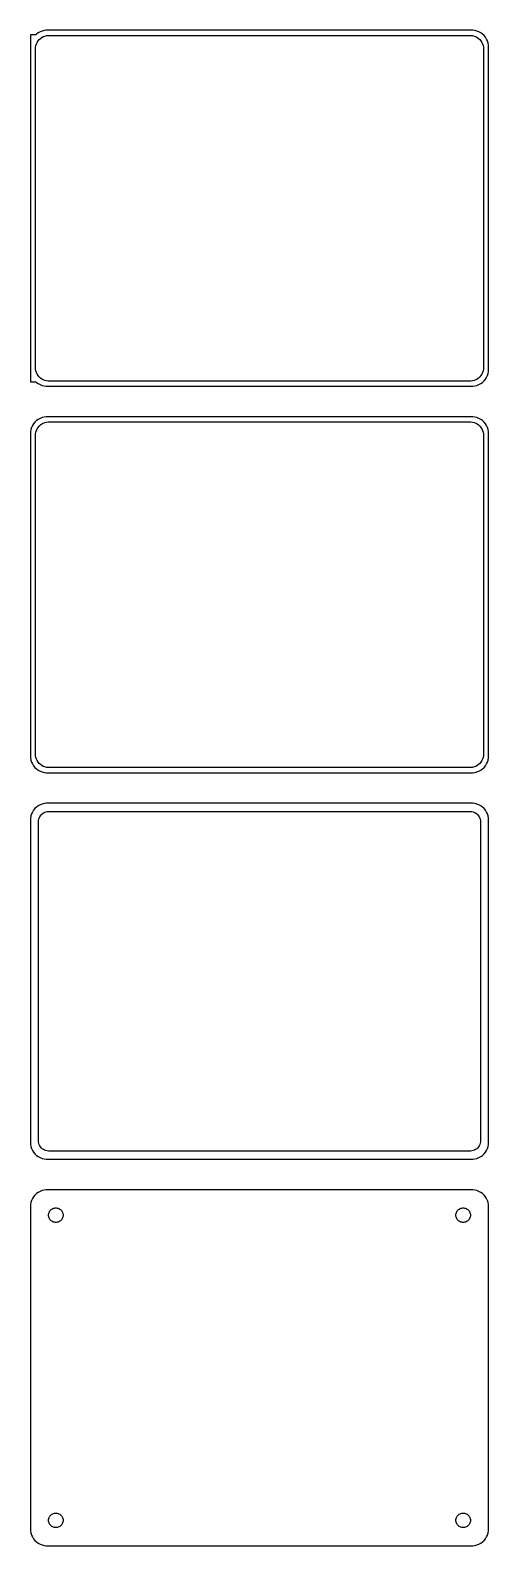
# Model space of a CAD drawing. Header units: metres. Extents: x -68 to 68, y 404 to 850.
import ezdxf

# ---------------------------------------------------------------- set-up
doc = ezdxf.new("R2010")
doc.units = ezdxf.units.M

msp = doc.modelspace()

# ---------------------------------------------------------------- linework, layer by layer
for p, q in [((-65.6871, 849.353), (-65.9, 849.153)), ((-65.1791, 849.722), (-65.6871, 849.353)), ((-64.6289, 850.024), (-65.1791, 849.722)), ((-64.0451, 850.255), (-64.6289, 850.024)), ((-63.4369, 850.411), (-64.0451, 850.255)), ((-62.8139, 850.49), (-63.4369, 850.411)), ((62.8139, 850.49), (-62.8139, 850.49)), ((63.4369, 850.411), (62.8139, 850.49)), ((64.0451, 850.255), (63.4369, 850.411)), ((64.6289, 850.024), (64.0451, 850.255)), ((65.1791, 849.722), (64.6289, 850.024)), ((65.6871, 849.353), (65.1791, 849.722)), ((66.1448, 848.923), (65.6871, 849.353)), ((-65.9, 849.153), (-67.5, 849.153)), ((-67.5, 849.153), (-67.5, 746.847)), ((-66, 845), (-65.9685, 845.501)), ((-66, 751), (-66, 845)), ((-65.9685, 845.501), (-65.8743, 845.995)), ((-65.8743, 845.995), (-65.7191, 846.472)), ((-65.7191, 846.472), (-65.5052, 846.927)), ((-65.5052, 846.927), (-65.2361, 847.351)), ((-65.2361, 847.351), (-64.9159, 847.738)), ((-64.9159, 847.738), (-64.5497, 848.082)), ((-64.5497, 848.082), (-64.1433, 848.377)), ((-64.1433, 848.377), (-63.7031, 848.619)), ((-63.7031, 848.619), (-63.2361, 848.804)), ((-63.2361, 848.804), (-62.7495, 848.929)), ((-62.7495, 848.929), (-62.2512, 848.992)), ((-62.2512, 848.992), (62.2512, 848.992)), ((62.2512, 848.992), (62.7495, 848.929)), ((62.7495, 848.929), (63.2361, 848.804)), ((63.2361, 848.804), (63.7031, 848.619)), ((63.7031, 848.619), (64.1433, 848.377)), ((64.1433, 848.377), (64.5497, 848.082)), ((64.5497, 848.082), (64.9159, 847.738)), ((64.9159, 847.738), (65.2361, 847.351)), ((65.2361, 847.351), (65.5052, 846.927)), ((65.5052, 846.927), (65.7191, 846.472)), ((65.7191, 846.472), (65.8743, 845.995)), ((65.8743, 845.995), (65.9685, 845.501)), ((65.9685, 845.501), (66, 845)), ((66, 845), (66, 751)), ((66.5451, 848.439), (66.1448, 848.923)), ((66.8815, 847.909), (66.5451, 848.439)), ((67.1489, 847.341), (66.8815, 847.909)), ((67.3429, 846.743), (67.1489, 847.341)), ((67.4606, 846.127), (67.3429, 846.743)), ((67.5, 845.5), (67.4606, 846.127)), ((67.5, 750.5), (67.5, 845.5)), ((-65.9685, 750.499), (-66, 751)), ((66, 751), (65.9685, 750.499)), ((-67.5, 746.847), (-65.9, 746.847)), ((-65.8743, 750.005), (-65.9685, 750.499)), ((-65.9, 746.847), (-65.6871, 746.647)), ((-65.7191, 749.528), (-65.8743, 750.005)), ((-65.5052, 749.073), (-65.7191, 749.528)), ((-65.6871, 746.647), (-65.1791, 746.278)), ((-65.2361, 748.649), (-65.5052, 749.073)), ((-64.9159, 748.262), (-65.2361, 748.649)), ((-64.5497, 747.918), (-64.9159, 748.262)), ((-64.1433, 747.623), (-64.5497, 747.918)), ((-63.7031, 747.381), (-64.1433, 747.623)), ((-63.2361, 747.196), (-63.7031, 747.381)), ((-62.7495, 747.071), (-63.2361, 747.196)), ((-62.2512, 747.008), (-62.7495, 747.071)), ((62.2512, 747.008), (-62.2512, 747.008)), ((62.7495, 747.071), (62.2512, 747.008)), ((63.2361, 747.196), (62.7495, 747.071)), ((63.7031, 747.381), (63.2361, 747.196)), ((64.1433, 747.623), (63.7031, 747.381)), ((64.5497, 747.918), (64.1433, 747.623)), ((64.9159, 748.262), (64.5497, 747.918)), ((65.2361, 748.649), (64.9159, 748.262)), ((65.1791, 746.278), (65.6871, 746.647)), ((65.5052, 749.073), (65.2361, 748.649)), ((65.7191, 749.528), (65.5052, 749.073)), ((65.6871, 746.647), (66.1448, 747.077)), ((65.8743, 750.005), (65.7191, 749.528)), ((65.9685, 750.499), (65.8743, 750.005)), ((66.1448, 747.077), (66.5451, 747.561)), ((66.5451, 747.561), (66.8815, 748.091)), ((66.8815, 748.091), (67.1489, 748.659)), ((67.1489, 748.659), (67.3429, 749.257)), ((67.3429, 749.257), (67.4606, 749.873)), ((67.4606, 749.873), (67.5, 750.5)), ((-65.1791, 746.278), (-64.6289, 745.976)), ((-64.6289, 745.976), (-64.0451, 745.745)), ((-64.0451, 745.745), (-63.4369, 745.589)), ((-63.4369, 745.589), (-62.8139, 745.51)), ((-62.8139, 745.51), (62.8139, 745.51)), ((62.8139, 745.51), (63.4369, 745.589)), ((63.4369, 745.589), (64.0451, 745.745)), ((64.0451, 745.745), (64.6289, 745.976)), ((64.6289, 745.976), (65.1791, 746.278)), ((-67.1489, 733.341), (-67.3429, 732.743)), ((-66.8815, 733.909), (-67.1489, 733.341)), ((-66.5451, 734.439), (-66.8815, 733.909)), ((-66.1448, 734.923), (-66.5451, 734.439)), ((-65.6871, 735.353), (-66.1448, 734.923)), ((-65.1791, 735.722), (-65.6871, 735.353)), ((-65.5052, 732.927), (-65.2361, 733.351)), ((-65.2361, 733.351), (-64.9159, 733.738)), ((-64.6289, 736.024), (-65.1791, 735.722)), ((-64.9159, 733.738), (-64.5497, 734.082)), ((-64.0451, 736.255), (-64.6289, 736.024)), ((-64.5497, 734.082), (-64.1433, 734.377)), ((-64.1433, 734.377), (-63.7031, 734.619)), ((-63.4369, 736.411), (-64.0451, 736.255)), ((-63.7031, 734.619), (-63.2361, 734.804)), ((-62.8139, 736.49), (-63.4369, 736.411)), ((-63.2361, 734.804), (-62.7495, 734.929)), ((62.8139, 736.49), (-62.8139, 736.49)), ((-62.7495, 734.929), (-62.2512, 734.992)), ((-62.2512, 734.992), (62.2512, 734.992)), ((62.2512, 734.992), (62.7495, 734.929)), ((62.7495, 734.929), (63.2361, 734.804)), ((63.4369, 736.411), (62.8139, 736.49)), ((63.2361, 734.804), (63.7031, 734.619)), ((64.0451, 736.255), (63.4369, 736.411)), ((63.7031, 734.619), (64.1433, 734.377)), ((64.6289, 736.024), (64.0451, 736.255)), ((64.1433, 734.377), (64.5497, 734.082)), ((64.5497, 734.082), (64.9159, 733.738)), ((65.1791, 735.722), (64.6289, 736.024)), ((64.9159, 733.738), (65.2361, 733.351)), ((65.6871, 735.353), (65.1791, 735.722)), ((65.2361, 733.351), (65.5052, 732.927)), ((66.1448, 734.923), (65.6871, 735.353)), ((66.5451, 734.439), (66.1448, 734.923)), ((66.8815, 733.909), (66.5451, 734.439)), ((67.1489, 733.341), (66.8815, 733.909)), ((67.3429, 732.743), (67.1489, 733.341)), ((-67.4606, 732.127), (-67.5, 731.5)), ((-67.5, 731.5), (-67.5, 636.5)), ((-67.3429, 732.743), (-67.4606, 732.127)), ((-66, 731), (-65.9685, 731.501)), ((-66, 637), (-66, 731)), ((-65.9685, 731.501), (-65.8743, 731.995)), ((-65.8743, 731.995), (-65.7191, 732.472)), ((-65.7191, 732.472), (-65.5052, 732.927)), ((65.5052, 732.927), (65.7191, 732.472)), ((65.7191, 732.472), (65.8743, 731.995)), ((65.8743, 731.995), (65.9685, 731.501)), ((65.9685, 731.501), (66, 731)), ((66, 731), (66, 637)), ((67.4606, 732.127), (67.3429, 732.743)), ((67.5, 731.5), (67.4606, 732.127)), ((67.5, 636.5), (67.5, 731.5)), ((-67.5, 636.5), (-67.4606, 635.873)), ((-67.4606, 635.873), (-67.3429, 635.257)), ((-67.3429, 635.257), (-67.1489, 634.659)), ((-65.9685, 636.499), (-66, 637)), ((-65.8743, 636.005), (-65.9685, 636.499)), ((-65.7191, 635.528), (-65.8743, 636.005)), ((-65.5052, 635.073), (-65.7191, 635.528)), ((-65.2361, 634.649), (-65.5052, 635.073)), ((65.5052, 635.073), (65.2361, 634.649)), ((65.7191, 635.528), (65.5052, 635.073)), ((65.8743, 636.005), (65.7191, 635.528)), ((65.9685, 636.499), (65.8743, 636.005)), ((66, 637), (65.9685, 636.499)), ((67.1489, 634.659), (67.3429, 635.257)), ((67.3429, 635.257), (67.4606, 635.873)), ((67.4606, 635.873), (67.5, 636.5)), ((-67.1489, 634.659), (-66.8815, 634.091)), ((-66.8815, 634.091), (-66.5451, 633.561)), ((-66.5451, 633.561), (-66.1448, 633.077)), ((-66.1448, 633.077), (-65.6871, 632.647)), ((-65.6871, 632.647), (-65.1791, 632.278)), ((-64.9159, 634.262), (-65.2361, 634.649)), ((-65.1791, 632.278), (-64.6289, 631.976)), ((-64.5497, 633.918), (-64.9159, 634.262)), ((-64.6289, 631.976), (-64.0451, 631.745)), ((-64.1433, 633.623), (-64.5497, 633.918)), ((-63.7031, 633.381), (-64.1433, 633.623)), ((-64.0451, 631.745), (-63.4369, 631.589)), ((-63.2361, 633.196), (-63.7031, 633.381)), ((-63.4369, 631.589), (-62.8139, 631.51)), ((-62.7495, 633.071), (-63.2361, 633.196)), ((-62.8139, 631.51), (62.8139, 631.51)), ((-62.2512, 633.008), (-62.7495, 633.071)), ((62.2512, 633.008), (-62.2512, 633.008)), ((62.7495, 633.071), (62.2512, 633.008)), ((63.2361, 633.196), (62.7495, 633.071)), ((62.8139, 631.51), (63.4369, 631.589)), ((63.7031, 633.381), (63.2361, 633.196)), ((63.4369, 631.589), (64.0451, 631.745)), ((64.1433, 633.623), (63.7031, 633.381)), ((64.0451, 631.745), (64.6289, 631.976)), ((64.5497, 633.918), (64.1433, 633.623)), ((64.9159, 634.262), (64.5497, 633.918)), ((64.6289, 631.976), (65.1791, 632.278)), ((65.2361, 634.649), (64.9159, 634.262)), ((65.1791, 632.278), (65.6871, 632.647)), ((65.6871, 632.647), (66.1448, 633.077)), ((66.1448, 633.077), (66.5451, 633.561)), ((66.5451, 633.561), (66.8815, 634.091)), ((66.8815, 634.091), (67.1489, 634.659)), ((-65.6871, 621.353), (-66.1448, 620.923)), ((-65.1791, 621.722), (-65.6871, 621.353)), ((-64.6289, 622.024), (-65.1791, 621.722)), ((-64.0451, 622.255), (-64.6289, 622.024)), ((-63.4369, 622.411), (-64.0451, 622.255)), ((-62.8139, 622.49), (-63.4369, 622.411)), ((62.8139, 622.49), (-62.8139, 622.49)), ((63.4369, 622.411), (62.8139, 622.49)), ((64.0451, 622.255), (63.4369, 622.411)), ((64.6289, 622.024), (64.0451, 622.255)), ((65.1791, 621.722), (64.6289, 622.024)), ((65.6871, 621.353), (65.1791, 621.722)), ((66.1448, 620.923), (65.6871, 621.353)), ((-67.4606, 618.127), (-67.5, 617.5)), ((-67.5, 617.5), (-67.5, 522.5)), ((-67.3429, 618.743), (-67.4606, 618.127)), ((-67.1489, 619.341), (-67.3429, 618.743)), ((-66.8815, 619.909), (-67.1489, 619.341)), ((-66.5451, 620.439), (-66.8815, 619.909)), ((-66.1448, 620.923), (-66.5451, 620.439)), ((-65.1129, 617), (-65.0884, 617.39)), ((-65.1129, 523), (-65.1129, 617)), ((-65.0884, 617.39), (-65.0151, 617.774)), ((-65.0151, 617.774), (-64.8943, 618.146)), ((-64.8943, 618.146), (-64.7279, 618.5)), ((-64.7279, 618.5), (-64.5184, 618.83)), ((-64.5184, 618.83), (-64.2692, 619.131)), ((-64.2692, 619.131), (-63.9842, 619.399)), ((-63.9842, 619.399), (-63.668, 619.628)), ((-63.668, 619.628), (-63.3254, 619.817)), ((-63.3254, 619.817), (-62.9619, 619.961)), ((-62.9619, 619.961), (-62.5833, 620.058)), ((-62.5833, 620.058), (-62.1954, 620.107)), ((-62.1954, 620.107), (62.1954, 620.107)), ((62.1954, 620.107), (62.5833, 620.058)), ((62.5833, 620.058), (62.9619, 619.961)), ((62.9619, 619.961), (63.3254, 619.817)), ((63.3254, 619.817), (63.668, 619.628)), ((63.668, 619.628), (63.9842, 619.399)), ((63.9842, 619.399), (64.2692, 619.131)), ((64.2692, 619.131), (64.5184, 618.83)), ((64.5184, 618.83), (64.7279, 618.5)), ((64.7279, 618.5), (64.8943, 618.146)), ((64.8943, 618.146), (65.0151, 617.774)), ((65.0151, 617.774), (65.0884, 617.39)), ((65.0884, 617.39), (65.1129, 617)), ((65.1129, 617), (65.1129, 523)), ((66.5451, 620.439), (66.1448, 620.923)), ((66.8815, 619.909), (66.5451, 620.439)), ((67.1489, 619.341), (66.8815, 619.909)), ((67.3429, 618.743), (67.1489, 619.341)), ((67.4606, 618.127), (67.3429, 618.743)), ((67.5, 617.5), (67.4606, 618.127)), ((67.5, 522.5), (67.5, 617.5)), ((-65.0884, 522.61), (-65.1129, 523)), ((65.1129, 523), (65.0884, 522.61)), ((-67.5, 522.5), (-67.4606, 521.873)), ((-67.4606, 521.873), (-67.3429, 521.257)), ((-67.3429, 521.257), (-67.1489, 520.659)), ((-67.1489, 520.659), (-66.8815, 520.091)), ((-66.8815, 520.091), (-66.5451, 519.561)), ((-66.5451, 519.561), (-66.1448, 519.077)), ((-66.1448, 519.077), (-65.6871, 518.647)), ((-65.6871, 518.647), (-65.1791, 518.278)), ((-65.0151, 522.226), (-65.0884, 522.61)), ((-64.8943, 521.854), (-65.0151, 522.226)), ((-64.7279, 521.5), (-64.8943, 521.854)), ((-64.5184, 521.17), (-64.7279, 521.5)), ((-64.2692, 520.869), (-64.5184, 521.17)), ((-63.9842, 520.601), (-64.2692, 520.869)), ((-63.668, 520.372), (-63.9842, 520.601)), ((-63.3254, 520.183), (-63.668, 520.372)), ((-62.9619, 520.039), (-63.3254, 520.183)), ((-62.5833, 519.942), (-62.9619, 520.039)), ((-62.1954, 519.893), (-62.5833, 519.942)), ((62.1954, 519.893), (-62.1954, 519.893)), ((62.5833, 519.942), (62.1954, 519.893)), ((62.9619, 520.039), (62.5833, 519.942)), ((63.3254, 520.183), (62.9619, 520.039)), ((63.668, 520.372), (63.3254, 520.183)), ((63.9842, 520.601), (63.668, 520.372)), ((64.2692, 520.869), (63.9842, 520.601)), ((64.5184, 521.17), (64.2692, 520.869)), ((64.7279, 521.5), (64.5184, 521.17)), ((64.8943, 521.854), (64.7279, 521.5)), ((65.0151, 522.226), (64.8943, 521.854)), ((65.0884, 522.61), (65.0151, 522.226)), ((65.1791, 518.278), (65.6871, 518.647)), ((65.6871, 518.647), (66.1448, 519.077)), ((66.1448, 519.077), (66.5451, 519.561)), ((66.5451, 519.561), (66.8815, 520.091)), ((66.8815, 520.091), (67.1489, 520.659)), ((67.1489, 520.659), (67.3429, 521.257)), ((67.3429, 521.257), (67.4606, 521.873)), ((67.4606, 521.873), (67.5, 522.5)), ((-65.1791, 518.278), (-64.6289, 517.976)), ((-64.6289, 517.976), (-64.0451, 517.745)), ((-64.0451, 517.745), (-63.4369, 517.589)), ((-63.4369, 517.589), (-62.8139, 517.51)), ((-62.8139, 517.51), (62.8139, 517.51)), ((62.8139, 517.51), (63.4369, 517.589)), ((63.4369, 517.589), (64.0451, 517.745)), ((64.0451, 517.745), (64.6289, 517.976)), ((64.6289, 517.976), (65.1791, 518.278)), ((-67.1489, 505.341), (-67.3429, 504.743)), ((-66.8815, 505.909), (-67.1489, 505.341)), ((-66.5451, 506.439), (-66.8815, 505.909)), ((-66.1448, 506.923), (-66.5451, 506.439)), ((-65.6871, 507.353), (-66.1448, 506.923)), ((-65.1791, 507.722), (-65.6871, 507.353)), ((-64.6289, 508.024), (-65.1791, 507.722)), ((-64.0451, 508.255), (-64.6289, 508.024)), ((-63.4369, 508.411), (-64.0451, 508.255)), ((-62.8139, 508.49), (-63.4369, 508.411)), ((62.8139, 508.49), (-62.8139, 508.49)), ((63.4369, 508.411), (62.8139, 508.49)), ((64.0451, 508.255), (63.4369, 508.411)), ((64.6289, 508.024), (64.0451, 508.255)), ((65.1791, 507.722), (64.6289, 508.024)), ((65.6871, 507.353), (65.1791, 507.722)), ((66.1448, 506.923), (65.6871, 507.353)), ((66.5451, 506.439), (66.1448, 506.923)), ((66.8815, 505.909), (66.5451, 506.439)), ((67.1489, 505.341), (66.8815, 505.909)), ((67.3429, 504.743), (67.1489, 505.341)), ((-67.4606, 504.127), (-67.5, 503.5)), ((-67.5, 503.5), (-67.5, 408.5)), ((-67.3429, 504.743), (-67.4606, 504.127)), ((-62.1353, 501), (-62.1185, 501.268)), ((-62.1185, 500.732), (-62.1353, 501)), ((-62.1185, 501.268), (-62.0682, 501.531)), ((-62.0682, 500.469), (-62.1185, 500.732)), ((-62.0682, 501.531), (-61.9853, 501.786)), ((-61.9853, 501.786), (-61.8712, 502.029)), ((-61.8712, 502.029), (-61.7275, 502.255)), ((-61.7275, 502.255), (-61.5565, 502.462)), ((-61.5565, 502.462), (-61.3611, 502.645)), ((-61.3611, 502.645), (-61.1441, 502.803)), ((-61.1441, 502.803), (-60.9092, 502.932)), ((-60.9092, 502.932), (-60.6598, 503.031)), ((-60.6598, 503.031), (-60.4001, 503.097)), ((-60.4001, 503.097), (-60.1341, 503.131)), ((-60.1341, 503.131), (-59.8659, 503.131)), ((-59.8659, 503.131), (-59.5999, 503.097)), ((-59.5999, 503.097), (-59.3401, 503.031)), ((-59.3401, 503.031), (-59.0908, 502.932)), ((-59.0908, 502.932), (-58.8559, 502.803)), ((-58.8559, 502.803), (-58.6389, 502.645)), ((-58.6389, 502.645), (-58.4434, 502.462)), ((-58.4434, 502.462), (-58.2725, 502.255)), ((-58.2725, 502.255), (-58.1288, 502.029)), ((-58.1288, 502.029), (-58.0146, 501.786)), ((-58.0146, 501.786), (-57.9318, 501.531)), ((-57.9318, 501.531), (-57.8815, 501.268)), ((-57.8815, 500.732), (-57.9318, 500.469)), ((-57.8815, 501.268), (-57.8647, 501)), ((-57.8647, 501), (-57.8815, 500.732)), ((57.8647, 501), (57.8815, 501.268)), ((57.8815, 500.732), (57.8647, 501)), ((57.8815, 501.268), (57.9318, 501.531)), ((57.9318, 500.469), (57.8815, 500.732)), ((57.9318, 501.531), (58.0146, 501.786)), ((58.0146, 501.786), (58.1288, 502.029)), ((58.1288, 502.029), (58.2725, 502.255)), ((58.2725, 502.255), (58.4434, 502.462)), ((58.4434, 502.462), (58.6389, 502.645)), ((58.6389, 502.645), (58.8559, 502.803)), ((58.8559, 502.803), (59.0908, 502.932)), ((59.0908, 502.932), (59.3401, 503.031)), ((59.3401, 503.031), (59.5999, 503.097)), ((59.5999, 503.097), (59.8659, 503.131)), ((59.8659, 503.131), (60.1341, 503.131)), ((60.1341, 503.131), (60.4001, 503.097)), ((60.4001, 503.097), (60.6598, 503.031)), ((60.6598, 503.031), (60.9092, 502.932)), ((60.9092, 502.932), (61.1441, 502.803)), ((61.1441, 502.803), (61.3611, 502.645)), ((61.3611, 502.645), (61.5565, 502.462)), ((61.5565, 502.462), (61.7275, 502.255)), ((61.7275, 502.255), (61.8712, 502.029)), ((61.8712, 502.029), (61.9853, 501.786)), ((61.9853, 501.786), (62.0682, 501.531)), ((62.0682, 501.531), (62.1185, 501.268)), ((62.1185, 500.732), (62.0682, 500.469)), ((62.1185, 501.268), (62.1353, 501)), ((62.1353, 501), (62.1185, 500.732)), ((67.4606, 504.127), (67.3429, 504.743)), ((67.5, 503.5), (67.4606, 504.127)), ((67.5, 408.5), (67.5, 503.5)), ((-61.9853, 500.214), (-62.0682, 500.469)), ((-61.8712, 499.971), (-61.9853, 500.214)), ((-61.7275, 499.745), (-61.8712, 499.971)), ((-61.5565, 499.538), (-61.7275, 499.745)), ((-61.3611, 499.355), (-61.5565, 499.538)), ((-61.1441, 499.197), (-61.3611, 499.355)), ((-60.9092, 499.068), (-61.1441, 499.197)), ((-60.6598, 498.969), (-60.9092, 499.068)), ((-60.4001, 498.903), (-60.6598, 498.969)), ((-60.1341, 498.869), (-60.4001, 498.903)), ((-59.8659, 498.869), (-60.1341, 498.869)), ((-59.5999, 498.903), (-59.8659, 498.869)), ((-59.3401, 498.969), (-59.5999, 498.903)), ((-59.0908, 499.068), (-59.3401, 498.969)), ((-58.8559, 499.197), (-59.0908, 499.068)), ((-58.6389, 499.355), (-58.8559, 499.197)), ((-58.4434, 499.538), (-58.6389, 499.355)), ((-58.2725, 499.745), (-58.4434, 499.538)), ((-58.1288, 499.971), (-58.2725, 499.745)), ((-58.0146, 500.214), (-58.1288, 499.971)), ((-57.9318, 500.469), (-58.0146, 500.214)), ((58.0146, 500.214), (57.9318, 500.469)), ((58.1288, 499.971), (58.0146, 500.214)), ((58.2725, 499.745), (58.1288, 499.971)), ((58.4434, 499.538), (58.2725, 499.745)), ((58.6389, 499.355), (58.4434, 499.538)), ((58.8559, 499.197), (58.6389, 499.355)), ((59.0908, 499.068), (58.8559, 499.197)), ((59.3401, 498.969), (59.0908, 499.068)), ((59.5999, 498.903), (59.3401, 498.969)), ((59.8659, 498.869), (59.5999, 498.903)), ((60.1341, 498.869), (59.8659, 498.869)), ((60.4001, 498.903), (60.1341, 498.869)), ((60.6598, 498.969), (60.4001, 498.903)), ((60.9092, 499.068), (60.6598, 498.969)), ((61.1441, 499.197), (60.9092, 499.068)), ((61.3611, 499.355), (61.1441, 499.197)), ((61.5565, 499.538), (61.3611, 499.355)), ((61.7275, 499.745), (61.5565, 499.538)), ((61.8712, 499.971), (61.7275, 499.745)), ((61.9853, 500.214), (61.8712, 499.971)), ((62.0682, 500.469), (61.9853, 500.214)), ((-62.1353, 411), (-62.1185, 411.268)), ((-62.1185, 411.268), (-62.0682, 411.531)), ((-62.0682, 411.531), (-61.9853, 411.786)), ((-61.9853, 411.786), (-61.8712, 412.029)), ((-61.8712, 412.029), (-61.7275, 412.255)), ((-61.7275, 412.255), (-61.5565, 412.462)), ((-61.5565, 412.462), (-61.3611, 412.645)), ((-61.3611, 412.645), (-61.1441, 412.803)), ((-61.1441, 412.803), (-60.9092, 412.932)), ((-60.9092, 412.932), (-60.6598, 413.031)), ((-60.6598, 413.031), (-60.4001, 413.097)), ((-60.4001, 413.097), (-60.1341, 413.131)), ((-60.1341, 413.131), (-59.8659, 413.131)), ((-59.8659, 413.131), (-59.5999, 413.097)), ((-59.5999, 413.097), (-59.3401, 413.031)), ((-59.3401, 413.031), (-59.0908, 412.932)), ((-59.0908, 412.932), (-58.8559, 412.803)), ((-58.8559, 412.803), (-58.6389, 412.645)), ((-58.6389, 412.645), (-58.4434, 412.462)), ((-58.4434, 412.462), (-58.2725, 412.255)), ((-58.2725, 412.255), (-58.1288, 412.029)), ((-58.1288, 412.029), (-58.0146, 411.786)), ((-58.0146, 411.786), (-57.9318, 411.531)), ((-57.9318, 411.531), (-57.8815, 411.268)), ((-57.8815, 411.268), (-57.8647, 411)), ((57.8647, 411), (57.8815, 411.268)), ((57.8815, 411.268), (57.9318, 411.531)), ((57.9318, 411.531), (58.0146, 411.786)), ((58.0146, 411.786), (58.1288, 412.029)), ((58.1288, 412.029), (58.2725, 412.255)), ((58.2725, 412.255), (58.4434, 412.462)), ((58.4434, 412.462), (58.6389, 412.645)), ((58.6389, 412.645), (58.8559, 412.803)), ((58.8559, 412.803), (59.0908, 412.932)), ((59.0908, 412.932), (59.3401, 413.031)), ((59.3401, 413.031), (59.5999, 413.097)), ((59.5999, 413.097), (59.8659, 413.131)), ((59.8659, 413.131), (60.1341, 413.131)), ((60.1341, 413.131), (60.4001, 413.097)), ((60.4001, 413.097), (60.6598, 413.031)), ((60.6598, 413.031), (60.9092, 412.932)), ((60.9092, 412.932), (61.1441, 412.803)), ((61.1441, 412.803), (61.3611, 412.645)), ((61.3611, 412.645), (61.5565, 412.462)), ((61.5565, 412.462), (61.7275, 412.255)), ((61.7275, 412.255), (61.8712, 412.029)), ((61.8712, 412.029), (61.9853, 411.786)), ((61.9853, 411.786), (62.0682, 411.531)), ((62.0682, 411.531), (62.1185, 411.268)), ((62.1185, 411.268), (62.1353, 411)), ((-67.5, 408.5), (-67.4606, 407.873)), ((-67.4606, 407.873), (-67.3429, 407.257)), ((-67.3429, 407.257), (-67.1489, 406.659)), ((-62.1185, 410.732), (-62.1353, 411)), ((-62.0682, 410.469), (-62.1185, 410.732)), ((-61.9853, 410.214), (-62.0682, 410.469)), ((-61.8712, 409.971), (-61.9853, 410.214)), ((-61.7275, 409.745), (-61.8712, 409.971)), ((-61.5565, 409.538), (-61.7275, 409.745)), ((-61.3611, 409.355), (-61.5565, 409.538)), ((-61.1441, 409.197), (-61.3611, 409.355)), ((-60.9092, 409.068), (-61.1441, 409.197)), ((-60.6598, 408.969), (-60.9092, 409.068)), ((-60.4001, 408.903), (-60.6598, 408.969)), ((-60.1341, 408.869), (-60.4001, 408.903)), ((-59.8659, 408.869), (-60.1341, 408.869)), ((-59.5999, 408.903), (-59.8659, 408.869)), ((-59.3401, 408.969), (-59.5999, 408.903)), ((-59.0908, 409.068), (-59.3401, 408.969)), ((-58.8559, 409.197), (-59.0908, 409.068)), ((-58.6389, 409.355), (-58.8559, 409.197)), ((-58.4434, 409.538), (-58.6389, 409.355)), ((-58.2725, 409.745), (-58.4434, 409.538)), ((-58.1288, 409.971), (-58.2725, 409.745)), ((-58.0146, 410.214), (-58.1288, 409.971)), ((-57.9318, 410.469), (-58.0146, 410.214)), ((-57.8815, 410.732), (-57.9318, 410.469)), ((-57.8647, 411), (-57.8815, 410.732)), ((57.8815, 410.732), (57.8647, 411)), ((57.9318, 410.469), (57.8815, 410.732)), ((58.0146, 410.214), (57.9318, 410.469)), ((58.1288, 409.971), (58.0146, 410.214)), ((58.2725, 409.745), (58.1288, 409.971)), ((58.4434, 409.538), (58.2725, 409.745)), ((58.6389, 409.355), (58.4434, 409.538)), ((58.8559, 409.197), (58.6389, 409.355)), ((59.0908, 409.068), (58.8559, 409.197)), ((59.3401, 408.969), (59.0908, 409.068)), ((59.5999, 408.903), (59.3401, 408.969)), ((59.8659, 408.869), (59.5999, 408.903)), ((60.1341, 408.869), (59.8659, 408.869)), ((60.4001, 408.903), (60.1341, 408.869)), ((60.6598, 408.969), (60.4001, 408.903)), ((60.9092, 409.068), (60.6598, 408.969)), ((61.1441, 409.197), (60.9092, 409.068)), ((61.3611, 409.355), (61.1441, 409.197)), ((61.5565, 409.538), (61.3611, 409.355)), ((61.7275, 409.745), (61.5565, 409.538)), ((61.8712, 409.971), (61.7275, 409.745)), ((61.9853, 410.214), (61.8712, 409.971)), ((62.0682, 410.469), (61.9853, 410.214)), ((62.1185, 410.732), (62.0682, 410.469)), ((62.1353, 411), (62.1185, 410.732)), ((67.1489, 406.659), (67.3429, 407.257)), ((67.3429, 407.257), (67.4606, 407.873)), ((67.4606, 407.873), (67.5, 408.5)), ((-67.1489, 406.659), (-66.8815, 406.091)), ((-66.8815, 406.091), (-66.5451, 405.561)), ((-66.5451, 405.561), (-66.1448, 405.077)), ((-66.1448, 405.077), (-65.6871, 404.647)), ((-65.6871, 404.647), (-65.1791, 404.278)), ((-65.1791, 404.278), (-64.6289, 403.976)), ((-64.6289, 403.976), (-64.0451, 403.745)), ((-64.0451, 403.745), (-63.4369, 403.589)), ((-63.4369, 403.589), (-62.8139, 403.51)), ((-62.8139, 403.51), (62.8139, 403.51)), ((62.8139, 403.51), (63.4369, 403.589)), ((63.4369, 403.589), (64.0451, 403.745)), ((64.0451, 403.745), (64.6289, 403.976)), ((64.6289, 403.976), (65.1791, 404.278)), ((65.1791, 404.278), (65.6871, 404.647)), ((65.6871, 404.647), (66.1448, 405.077)), ((66.1448, 405.077), (66.5451, 405.561)), ((66.5451, 405.561), (66.8815, 406.091)), ((66.8815, 406.091), (67.1489, 406.659))]:
    msp.add_line(p, q)

doc.saveas('drawing.dxf')
